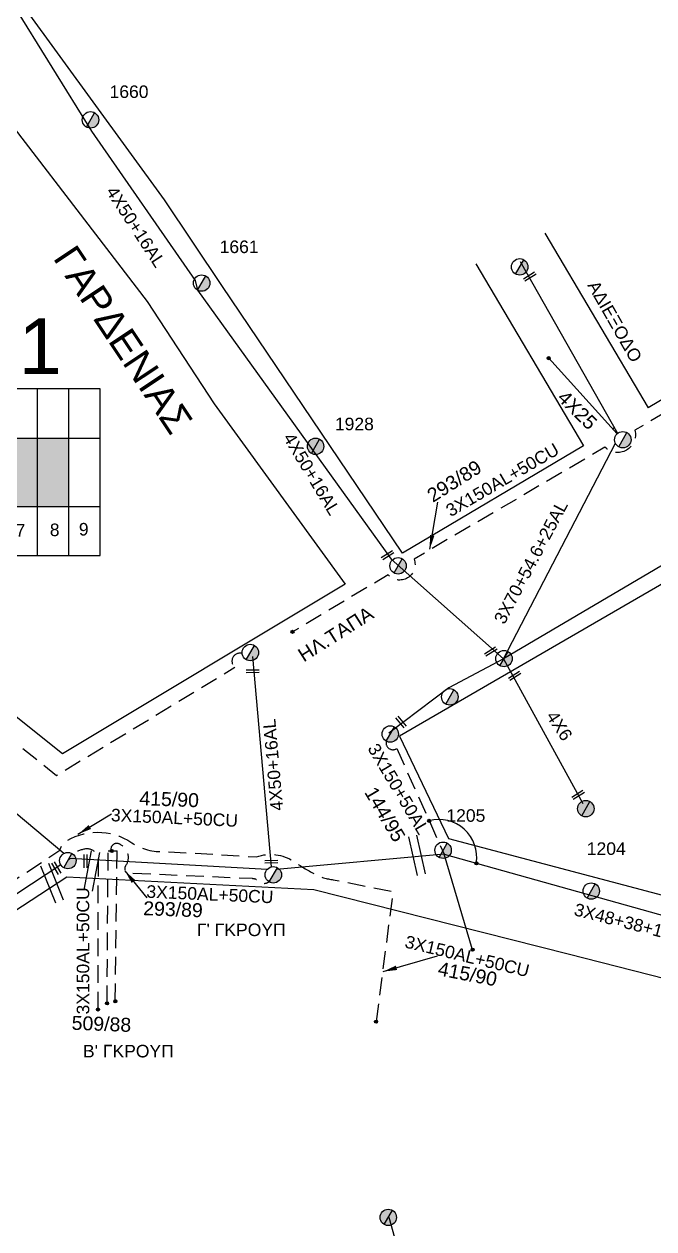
# Model space of a CAD drawing. Header units: millimetres. Extents: x 938 to 3112, y 793 to 1825.
# Drawn here: x 2747.5 to 2837.9, y 1536.4 to 1709.2 of the extents above; entities that cross this region are included whole.
import ezdxf
from ezdxf.enums import TextEntityAlignment as Align

# ---------------------------------------------------------------- set-up
doc = ezdxf.new("R2010")
doc.units = ezdxf.units.MM
doc.linetypes.add('DASHED', pattern=[19.05, 12.7, -6.35])
for name, color, linetype in [('Ασφαλειοκιβώτια Χ.Τ 9 αναχωρήσεων', 7, 'Continuous'), ('Γέφυρες Εναερίου Δικτύου', 7, 'Continuous'), ('Γυμνά εναέρια ΧΤ και ΦΟΠ (3Φ)   4x50+16AL', 7, 'Continuous'), ('Εναέρια παροχή ΧΤ 4x16', 7, 'SYN_LINE'), ('Επιγραφές - Σχήματα', 7, 'Continuous'), ('Καλώδια ΧΤ   3x150+50AL', 7, 'DASHED'), ('Καλώδια ΧΤ   3x150AL+50CU', 7, 'DASHED'), ('Καλώδια ΧΤ   3x150AL+50XLPE', 7, 'DASHED'), ('Καλώδια ΧΤ   3x48+38+16.5', 7, 'DASHED'), ('Καλώδια ΧΤ   4X50+13', 7, 'Continuous'), ('Μηχανική τομή', 7, 'Continuous'), ('Στύλος Ξύλινος', 7, 'Continuous'), ('Στύλος Ξύλινος @ 1', 7, 'Continuous'), ('Στύλος ΦΜ', 7, 'Continuous'), ('Στύλος ΦΜ @ 1', 7, 'Continuous'), ('Συνδέσεις', 7, 'Continuous'), ('Συνεστραμμένα ΧΤ   3x70+54.6+25AL', 7, 'SYN_LINE'), ('Τομή', 7, 'Continuous'), ('Υπόβαθρο ΔΕΗ', 7, 'Continuous'), ('Υπόγεια καλώδια Παροχών ΧΤ   4x6', 7, 'DASHED')]:
    doc.layers.add(name, color=color, linetype=linetype)
doc.styles.get("Standard").update_dxf_attribs({"font": 'arial.ttf'})
doc.linetypes.add('SYN_LINE', pattern='A,0.5,-0.0001,["/\\/\\/\\/",Standard,S=0.1,R=0,X=0,Y=-0.05],-0.25', length=0.7501)
doc.dimstyles.new('ISO-25', dxfattribs={"dimtxt": 2.5, "dimasz": 2.5, "dimexe": 1.25, "dimexo": 0.625, "dimtad": 1, "dimtxsty": 'Standard', "dimcen": 2.5, "dimaunit": 2, "dimazin": 0, "dimtfac": 1, "dimtmove": 0, "dimatfit": 3, "dimfxl": 1, "dimarcsym": 0})

# ---------------------------------------------------------------- blocks, each defined once
blk = doc.blocks.new('ΑΣΦΑΛΕΙΟΚΙΒΩΤΙΟ ΥΠΟΣΤΑΘΜΟΥ 9 ΑΝΑΧΩΡΗΣΕΩΝ')
at = {"layer": 'Ασφαλειοκιβώτια Χ.Τ 9 αναχωρήσεων', "ltscale": 40}
for p, q in [((-23.8, 40.36), (24.02, 40.36)), ((-9.72, 40.36), (-9.72, -40.64)), ((9.94, 40.36), (9.94, -40.64)), ((-23.8, 31.36), (24.02, 31.36)), ((-23.8, 22.36), (24.02, 22.36)), ((-23.8, 13.36), (24.02, 13.36)), ((-23.8, 4.36), (24.02, 4.36)), ((-23.8, -4.64), (24.02, -4.64)), ((-23.8, -13.64), (24.02, -13.64)), ((-23.8, -22.64), (24.02, -22.64)), ((-23.8, -31.64), (24.02, -31.64))]:
    blk.add_line(p, q, dxfattribs=at)
at = {"layer": 'Ασφαλειοκιβώτια Χ.Τ 9 αναχωρήσεων'}
blk.add_lwpolyline([(-23.8, -40.64), (24.02, -40.64), (24.02, 40.36), (-23.8, 40.36)], close=True, dxfattribs=at)
for s, p in [('1', (-18.22, 37.06)), ('2', (-18.02, 28.07)), ('3', (-18.09, 19.73)), ('4', (-17.94, 9.66)), ('5', (-18.55, 0.71)), ('6', (-18.4, -7.35)), ('7', (-18.34, -16.37)), ('8', (-18.19, -26.2)), ('9', (-18.02, -34.53))]:
    blk.add_text(s, height=3.6, rotation=270, dxfattribs=at).set_placement(p)
at = {"layer": 'Ασφαλειοκιβώτια Χ.Τ 9 αναχωρήσεων', "ltscale": 40}
for tag, height, p in [('ΟΝΟΜΑ', 5, (-0.16, 44.31)), ('ΚΕΙΜΕΝΟ 1', 2, (17.06, 35.59)), ('ΚΕΙΜΕΝΟ 2', 2, (17.06, 26.88)), ('ΚΕΙΜΕΝΟ 3', 2, (17.06, 17.69)), ('ΚΕΙΜΕΝΟ 4', 2, (17.06, 8.71)), ('ΚΕΙΜΕΝΟ 5', 2, (17.06, -0.13)), ('ΚΕΙΜΕΝΟ 6', 2, (17.06, -9.05)), ('ΚΕΙΜΕΝΟ 7', 2, (17.06, -18.13)), ('ΚΕΙΜΕΝΟ 8', 2, (17.06, -26.85)), ('ΚΕΙΜΕΝΟ 9', 2, (17.06, -35.99)), ('ΣΧ', 2, (-0.1, -42.64))]:
    blk.add_attdef(tag, text='', height=height, dxfattribs=at).set_placement(p, align=Align.MIDDLE_CENTER)
blk = doc.blocks.new('ΥΠΑΡΧΩΝ ΤΣΙΜΕΝΤΕΝΙΟΣ ΣΤΥΛΟΣ')
at = {"layer": 'Στύλος ΦΜ'}
blk.add_hatch(color=256, dxfattribs=at).paths.add_polyline_path([(-1.29, -2.28, 0.574793), (2.62, 0, 0.268822), (1.3, 2.27)])
blk.add_line((-1.29, -2.28), (1.3, 2.27), dxfattribs=at)
blk.add_circle((0, 0), 2.62, dxfattribs=at)
at = {"layer": 'Στύλος ΦΜ', "flags": 4}
for tag, p in [('ΑΡΙΘΜΟΣ', (-4.68, 8.05)), ('ΤΥΠΟΣ', (-4.91, 3.03))]:
    blk.add_attdef(tag, p, '', height=4, dxfattribs=at)
blk = doc.blocks.new('ΥΠΑΡΧΩΝ ΞΥΛΙΝΟΣ ΣΤΥΛΟΣ')
at = {"layer": 'Στύλος Ξύλινος'}
h = blk.add_hatch(color=7, dxfattribs=at)
h.paths.add_polyline_path([(-2.62, 0, 0.270008), (-1.29, -2.28), (1.3, 2.27, 0.576266)])
h.paths.add_polyline_path([(-1.29, -2.28, 0.574793), (2.62, 0, 0.268822), (1.3, 2.27)])
at = {"layer": 'Στύλος Ξύλινος', "color": 7}
blk.add_line((-1.29, -2.28), (1.3, 2.27), dxfattribs=at)
blk.add_circle((0, 0), 2.62, dxfattribs=at)
at = {"layer": 'Στύλος Ξύλινος', "flags": 4}
for tag, p in [('ΑΡΙΘΜΟΣ', (-4.91, 8.6)), ('ΤΥΠΟΣ', (-4.85, 3.39))]:
    blk.add_attdef(tag, p, '', height=4, dxfattribs=at)
blk = doc.blocks.new('ΤΟΜΗ')
at = {"layer": 'Τομή', "ltscale": 40}
for p, q in [((-5.68, 0), (5.68, 0)), ((5.68, -2.33), (-5.68, -2.33))]:
    blk.add_line(p, q, dxfattribs=at)
blk = doc.blocks.new('ΜΗΧΑΝΙΚΗ ΤΟΜΗ')
at = {"layer": 'Μηχανική τομή', "ltscale": 40}
for p, q in [((-1.89, 0.78), (1.89, 0.78)), ((1.89, 0), (-1.89, 0))]:
    blk.add_line(p, q, dxfattribs=at)
blk = doc.blocks.new('_ΣΥΝΔΕΣΗ')
at = {"layer": 'Συνδέσεις', "linetype": 'SYN_LINE', "ltscale": 40}
blk.add_hatch(color=256, dxfattribs=at).paths.add_polyline_path([(0.5, -0.01, 1), (-0.5, -0.01, 1)])
at = {"layer": 'Συνδέσεις'}
blk.add_circle((0, -0.01), 0.5, dxfattribs=at)

msp = doc.modelspace()

# ---------------------------------------------------------------- hatches: boundary and pattern name
at = {"layer": 'Ασφαλειοκιβώτια Χ.Τ 9 αναχωρήσεων'}
for color, points in [(62, [(2744.89, 1649.86), (2744.89, 1640.04), (2749.39, 1640.04), (2749.39, 1649.86)]), (173, [(2749.39, 1649.86), (2749.39, 1640.04), (2753.89, 1640.04), (2753.89, 1649.86)])]:
    msp.add_hatch(color=color, dxfattribs=at).paths.add_polyline_path(points)

# ---------------------------------------------------------------- linework, layer by layer
at = {"layer": 'Γέφυρες Εναερίου Δικτύου', "color": 5, "linetype": 'SYN_LINE', "ltscale": 15, "flags": 128}
msp.add_lwpolyline([(2811.84, 1576.45), (2807.77, 1590.14)], dxfattribs=at)
at = {"layer": 'Γυμνά εναέρια ΧΤ και ΦΟΠ (3Φ)   4x50+16AL', "color": 30}
for p, q in [((2753.17, 1590.26), (2714.1, 1622.99)), ((2754.05, 1589.52), (2753.97, 1589.59))]:
    msp.add_line(p, q, dxfattribs=at)
at = {"layer": 'Γυμνά εναέρια ΧΤ και ΦΟΠ (3Φ)   4x50+16AL', "color": 85}
for p, q in [((2782.34, 1587.96), (2754.05, 1589.52)), ((2807.77, 1590.14), (2783.69, 1587.98))]:
    msp.add_line(p, q, dxfattribs=at)
at = {"layer": 'Γυμνά εναέρια ΧΤ και ΦΟΠ (3Φ)   4x50+16AL', "color": 133, "flags": 128}
msp.add_lwpolyline([(2745.75, 1712.23), (2757.17, 1693.9), (2772.03, 1672.45), (2772.38, 1671.06), (2800.18, 1632.47), (2816.27, 1618.17)], dxfattribs=at)
at = {"layer": 'Γυμνά εναέρια ΧΤ και ΦΟΠ (3Φ)   4x50+16AL', "color": 85, "flags": 128}
msp.add_lwpolyline([(2782.99, 1588.35), (2780.32, 1618.53)], dxfattribs=at)
at = {"layer": 'Γυμνά εναέρια ΧΤ και ΦΟΠ (3Φ)   4x50+16AL', "color": 173, "flags": 128}
for points in [[(2689, 1546.68), (2752.74, 1588.66)], [(2753.85, 1589.39), (2754.05, 1589.52)]]:
    msp.add_lwpolyline(points, dxfattribs=at)
at = {"layer": 'Εναέρια παροχή ΧΤ 4x16', "color": 85, "linetype": 'SYN_LINE', "ltscale": 20, "flags": 128}
msp.add_lwpolyline([(2805.38, 1518.29), (2799.86, 1538.04)], dxfattribs=at)
at = {"layer": 'Επιγραφές - Σχήματα', "linetype": 'Continuous', "ltscale": 0.2}
msp.add_arc((2807.03, 1589.72), 5.41, 350.767, 105.2504, dxfattribs=at)
at = {"layer": 'Καλώδια ΧΤ   3x150+50AL', "color": 5, "linetype": 'DASHED', "ltscale": 0.2, "flags": 128}
msp.add_lwpolyline([(2800.96, 1605.32), (2807.77, 1590.14)], dxfattribs=at)
at = {"layer": 'Καλώδια ΧΤ   3x150+50AL', "color": 5, "linetype": 'DASHED', "ltscale": 0.2}
msp.add_arc((2800.41, 1606.14), 0.99, 166.218, 303.8213, dxfattribs=at)
at = {"layer": 'Καλώδια ΧΤ   3x150AL+50CU', "color": 85, "linetype": 'DASHED', "ltscale": 0.2}
msp.add_line((2759.54, 1590.64), (2760.84, 1590.63), dxfattribs=at)
at = {"layer": 'Καλώδια ΧΤ   3x150AL+50CU', "color": 5, "linetype": 'DASHED', "ltscale": 0.2, "flags": 128}
msp.add_lwpolyline([(2956.58, 1719.94), (2957.42, 1718.67), (2951.33, 1714.87), (2949, 1715.67), (2919.07, 1699.5, -0.461632), (2913.97, 1696.1), (2907.5, 1692.06, -0.495432), (2903.04, 1690.28, 0.35461), (2901.91, 1690.12), (2883.24, 1679.31, -0.790652), (2878.22, 1676.23), (2835.13, 1650.97, -0.764051), (2830.84, 1648.54), (2803.44, 1632.49, -0.834231), (2799.72, 1630.23), (2786, 1622.06)], format="xyb", dxfattribs=at)
at = {"layer": 'Καλώδια ΧΤ   3x150AL+50CU', "color": 173, "linetype": 'DASHED', "ltscale": 0.2, "flags": 128}
msp.add_lwpolyline([(2726.73, 1551.64), (2716.51, 1566.68, -0.558205), (2717.75, 1569.44, 0.083571), (2722.56, 1570.92), (2752.61, 1590.73), (2753.05, 1591.75, -0.310159), (2762.92, 1591.81, 0.171124), (2767.7, 1590.55), (2780.85, 1589.78, -0.237871), (2786.17, 1589.12, 0.02496), (2789.16, 1587.33, 0.094654), (2791.85, 1586.49), (2800.42, 1584.81), (2797.99, 1566.14)], format="xyb", dxfattribs=at)
at = {"layer": 'Καλώδια ΧΤ   3x150AL+50CU', "color": 30, "linetype": 'DASHED', "ltscale": 0.2, "flags": 128}
msp.add_lwpolyline([(2758.09, 1567.89), (2758.14, 1589.3, 0.456404), (2756.29, 1590.91, 0.064962), (2754.35, 1590.27, 0.064962)], format="xyb", dxfattribs=at)
at = {"layer": 'Καλώδια ΧΤ   3x150AL+50CU', "color": 85, "linetype": 'DASHED', "ltscale": 0.2, "flags": 128}
for points in [[(2759.39, 1568.77), (2759.54, 1590.64)], [(2760.57, 1569.08), (2760.84, 1590.63)]]:
    msp.add_lwpolyline(points, dxfattribs=at)
msp.add_lwpolyline([(2760.04, 1590.64, -0.814042), (2761.36, 1591.51, -0.43415), (2762.04, 1588.48, 0.562867), (2762.49, 1587.48), (2780.2, 1586.7, -0.180039), (2781.2, 1586.28, 0.42224), (2782.77, 1586.34)], format="xyb", dxfattribs=at)
at = {"layer": 'Καλώδια ΧΤ   3x150AL+50XLPE', "color": 85, "linetype": 'DASHED', "ltscale": 0.2, "flags": 128}
msp.add_lwpolyline([(2682.15, 1654.99, 0.545738), (2690.25, 1651.04), (2752.15, 1601.47), (2777.73, 1616.98)], format="xyb", dxfattribs=at)
at = {"layer": 'Καλώδια ΧΤ   3x150AL+50XLPE', "color": 85, "linetype": 'DASHED', "ltscale": 0.2}
msp.add_arc((2778.46, 1617.86), 1.15, 74.6731, 230.5785, dxfattribs=at)
at = {"layer": 'Καλώδια ΧΤ   3x48+38+16.5', "color": 5, "linetype": 'Continuous', "flags": 128}
msp.add_lwpolyline([(2807.77, 1590.14), (2850.46, 1578.22), (2882.3, 1571.23), (2889.16, 1595.31)], dxfattribs=at)
at = {"layer": 'Καλώδια ΧΤ   4X50+13', "color": 5, "linetype": 'Continuous', "flags": 128}
msp.add_lwpolyline([(2913.48, 1673.79), (2880.77, 1656.14), (2816.27, 1618.17), (2808.43, 1614.01), (2799.83, 1607.51)], dxfattribs=at)
at = {"layer": 'Συνεστραμμένα ΧΤ   3x70+54.6+25AL', "color": 133, "linetype": 'SYN_LINE', "ltscale": 15}
msp.add_line((2822.76, 1661.33), (2832.6, 1650.48), dxfattribs=at)
at = {"layer": 'Συνεστραμμένα ΧΤ   3x70+54.6+25AL', "color": 133, "linetype": 'SYN_LINE', "ltscale": 20, "flags": 128}
for points in [[(2832.73, 1650.44), (2818.73, 1675.16)], [(2816.27, 1618.17), (2832.33, 1649.14)]]:
    msp.add_lwpolyline(points, dxfattribs=at)
at = {"layer": 'Υπόβαθρο ΔΕΗ'}
for p, q in [((2822.21, 1679.24), (2837.03, 1654.21)), ((2812.31, 1674.87), (2827.78, 1648.73))]:
    msp.add_line(p, q, dxfattribs=at)
at = {"layer": 'Υπόβαθρο ΔΕΗ', "flags": 128}
for points in [[(2827.78, 1648.73), (2801.79, 1633.34), (2775.86, 1671.77), (2767.64, 1684.06), (2747.56, 1711.63), (2813.64, 1747.86), (2891.46, 1790.41), (2896.59, 1789.86), (2921.39, 1761.24), (2956.2, 1723.57), (2878.65, 1678.85), (2837.03, 1654.21)], [(2827.78, 1648.73), (2801.79, 1633.34), (2775.86, 1671.77), (2767.64, 1684.06), (2747.56, 1711.63), (2813.64, 1747.86), (2891.46, 1790.41), (2896.59, 1789.86), (2921.39, 1761.24), (2956.2, 1723.57), (2878.65, 1678.85), (2837.03, 1654.21)], [(2737.47, 1705.42), (2765.16, 1669.45), (2774.76, 1654.77), (2793.55, 1628.88), (2752.98, 1604.54), (2716, 1634.08), (2683.25, 1660.61)], [(2737.47, 1705.42), (2765.16, 1669.45), (2774.76, 1654.77), (2793.55, 1628.88), (2752.98, 1604.54), (2716, 1634.08), (2683.25, 1660.61)], [(2965.5, 1577.27), (2935.49, 1630.6), (2913.61, 1672.11), (2801.36, 1607.1), (2808.4, 1592.39), (2881.18, 1573.16), (2888.08, 1598.34), (2896.22, 1595.73), (2889.4, 1570.38), (2965.99, 1549.09)], [(2965.5, 1577.27), (2935.49, 1630.6), (2913.61, 1672.11), (2801.36, 1607.1), (2808.4, 1592.39), (2881.18, 1573.16), (2888.08, 1598.34), (2896.22, 1595.73), (2889.4, 1570.38), (2965.99, 1549.09)], [(2832.21, 1651.35), (2831.95, 1651.2)], [(2965.63, 1539.29), (2884.25, 1560.86), (2825.56, 1575.82), (2789.06, 1585.06), (2753.61, 1586.88), (2691.04, 1545.98), (2736.37, 1467.36), (2743.87, 1455.17), (2853.58, 1475.47), (2886.52, 1481), (2930.82, 1490.07), (2965.35, 1496.12)], [(2965.63, 1539.29), (2884.25, 1560.86), (2825.56, 1575.82), (2789.06, 1585.06), (2753.61, 1586.88), (2691.04, 1545.98), (2736.37, 1467.36), (2743.87, 1455.17), (2853.58, 1475.47), (2886.52, 1481), (2930.82, 1490.07), (2965.35, 1496.12)]]:
    msp.add_lwpolyline(points, dxfattribs=at)
at = {"layer": 'Υπόγεια καλώδια Παροχών ΧΤ   4x6', "color": 5, "linetype": 'SYN_LINE', "ltscale": 20, "flags": 128}
msp.add_lwpolyline([(2816.27, 1618.17), (2827.68, 1597.42)], dxfattribs=at)

# ---------------------------------------------------------------- block references
at = {"layer": 'Ασφαλειοκιβώτια Χ.Τ 9 αναχωρήσεων', "xscale": 0.5, "yscale": 0.5, "zscale": 0.5, "rotation": 90}
msp.add_blockref('ΑΣΦΑΛΕΙΟΚΙΒΩΤΙΟ ΥΠΟΣΤΑΘΜΟΥ 9 ΑΝΑΧΩΡΗΣΕΩΝ', (2738.07, 1644.89), dxfattribs=at).add_auto_attribs({'ΟΝΟΜΑ': 'ΦΤ-11'})
at = {"layer": 'Μηχανική τομή'}
for p, xscale, yscale, zscale, rotation in [((2820.15, 1672.89), 0.4999999999996312, 0.4999999999996312, 0.4999999999996312, 32.01383527798165), ((2799.75, 1632.91), 0.4999999999996312, 0.4999999999996312, 0.4999999999996312, 32.01383527798165), ((2814.55, 1619.09), 0.4999999999996312, 0.4999999999996312, 0.4999999999996312, 32.01383527798165), ((2780.29, 1616.22), 0.4999999999996071, 0.4999999999996071, 0.4999999999996071, 1.375315947406382), ((2817.98, 1615.58), 0.4999999999996312, 0.4999999999996312, 0.4999999999996312, 32.01383527798165), ((2801.42, 1609), 0.4999999999994558, 0.4999999999994558, 0.4999999999994558, 309.8708943081952), ((2827.09, 1598.52), 0.4999999999996312, 0.4999999999996312, 0.4999999999996312, 32.01383527798165), ((2751.94, 1588.07), 0.5000000000004166, 0.5000000000004166, 0.5000000000004166, 300.8757569136883), ((2756.09, 1589.17), 0.5000000000003703, 0.5000000000003703, 0.5000000000003703, 269.9241298325035), ((2782.96, 1588.88), 0.4999999999996071, 0.4999999999996071, 0.4999999999996071, 1.375315947406382)]:
    msp.add_blockref('ΜΗΧΑΝΙΚΗ ΤΟΜΗ', p, dxfattribs=dict(at, xscale=xscale, yscale=yscale, zscale=zscale, rotation=rotation))
at = {"layer": 'Στύλος Ξύλινος @ 1', "ltscale": 40}
ref = msp.add_blockref('ΥΠΑΡΧΩΝ ΞΥΛΙΝΟΣ ΣΤΥΛΟΣ', (2789.31, 1648.67), dxfattribs=dict(at, xscale=0.4499999999998181, yscale=0.4499999999998181, zscale=0.4499999999998181))
ref.add_attrib('ΤΥΠΟΣ', '1928', (2792.08, 1650.98), dxfattribs={"layer": 'Στύλος Ξύλινος', "height": 1.8, "flags": 4})
ref = msp.add_blockref('ΥΠΑΡΧΩΝ ΞΥΛΙΝΟΣ ΣΤΥΛΟΣ', (2789.31, 1648.67), dxfattribs=dict(at, xscale=0.4499999999998181, yscale=0.4499999999998181, zscale=0.4499999999998181))
ref.add_attrib('ΤΥΠΟΣ', '1928', (2792.08, 1650.98), dxfattribs={"layer": 'Στύλος Ξύλινος', "height": 1.8, "flags": 4})
at = {"layer": 'Στύλος Ξύλινος @ 1', "ltscale": 40, "xscale": 0.4499999999998181, "yscale": 0.4499999999998181, "zscale": 0.4499999999998181}
for p in [(2828.09, 1596.69), (2799.74, 1538.05), (2799.74, 1538.05)]:
    msp.add_blockref('ΥΠΑΡΧΩΝ ΞΥΛΙΝΟΣ ΣΤΥΛΟΣ', p, dxfattribs=at)
at = {"layer": 'Στύλος ΦΜ @ 1', "ltscale": 40}
ref = msp.add_blockref('ΥΠΑΡΧΩΝ ΤΣΙΜΕΝΤΕΝΙΟΣ ΣΤΥΛΟΣ', (2757.01, 1695.51), dxfattribs=dict(at, xscale=0.4499999999998181, yscale=0.4499999999998181, zscale=0.4499999999998181))
ref.add_attrib('ΤΥΠΟΣ', '1660', (2759.74, 1698.65), dxfattribs={"layer": 'Στύλος ΦΜ', "height": 1.8, "flags": 4})
ref = msp.add_blockref('ΥΠΑΡΧΩΝ ΤΣΙΜΕΝΤΕΝΙΟΣ ΣΤΥΛΟΣ', (2757.01, 1695.51), dxfattribs=dict(at, xscale=0.4499999999998181, yscale=0.4499999999998181, zscale=0.4499999999998181))
ref.add_attrib('ΤΥΠΟΣ', '1660', (2759.74, 1698.65), dxfattribs={"layer": 'Στύλος ΦΜ', "height": 1.8, "flags": 4})
ref = msp.add_blockref('ΥΠΑΡΧΩΝ ΤΣΙΜΕΝΤΕΝΙΟΣ ΣΤΥΛΟΣ', (2772.96, 1672.09), dxfattribs=dict(at, xscale=0.4499999999998181, yscale=0.4499999999998181, zscale=0.4499999999998181))
ref.add_attrib('ΤΥΠΟΣ', '1661', (2775.54, 1676.4), dxfattribs={"layer": 'Στύλος ΦΜ', "height": 1.8, "flags": 4})
ref = msp.add_blockref('ΥΠΑΡΧΩΝ ΤΣΙΜΕΝΤΕΝΙΟΣ ΣΤΥΛΟΣ', (2772.96, 1672.09), dxfattribs=dict(at, xscale=0.4499999999998181, yscale=0.4499999999998181, zscale=0.4499999999998181))
ref.add_attrib('ΤΥΠΟΣ', '1661', (2775.54, 1676.4), dxfattribs={"layer": 'Στύλος ΦΜ', "height": 1.8, "flags": 4})
at = {"layer": 'Στύλος ΦΜ @ 1', "ltscale": 40, "xscale": 0.4499999999998181, "yscale": 0.4499999999998181, "zscale": 0.4499999999998181}
for p in [(2818.6, 1674.42), (2818.6, 1674.42), (2833.4, 1649.62), (2833.4, 1649.62), (2801.15, 1631.53), (2801.15, 1631.53), (2779.94, 1619.09), (2779.94, 1619.09), (2816.35, 1618.22), (2816.35, 1618.22), (2808.57, 1612.73), (2808.57, 1612.73), (2800.03, 1607.4), (2800.03, 1607.4), (2753.76, 1589.24), (2753.76, 1589.24), (2783.24, 1587.2), (2783.24, 1587.2)]:
    msp.add_blockref('ΥΠΑΡΧΩΝ ΤΣΙΜΕΝΤΕΝΙΟΣ ΣΤΥΛΟΣ', p, dxfattribs=at)
at = {"layer": 'Στύλος ΦΜ @ 1', "ltscale": 40}
ref = msp.add_blockref('ΥΠΑΡΧΩΝ ΤΣΙΜΕΝΤΕΝΙΟΣ ΣΤΥΛΟΣ', (2807.61, 1590.73), dxfattribs=dict(at, xscale=0.4499999999998181, yscale=0.4499999999998181, zscale=0.4499999999998181))
ref.add_attrib('ΤΥΠΟΣ', '1205', (2808.08, 1594.81), dxfattribs={"layer": 'Στύλος ΦΜ', "height": 1.8, "flags": 4})
ref = msp.add_blockref('ΥΠΑΡΧΩΝ ΤΣΙΜΕΝΤΕΝΙΟΣ ΣΤΥΛΟΣ', (2807.61, 1590.73), dxfattribs=dict(at, xscale=0.4499999999998181, yscale=0.4499999999998181, zscale=0.4499999999998181))
ref.add_attrib('ΤΥΠΟΣ', '1205', (2808.08, 1594.81), dxfattribs={"layer": 'Στύλος ΦΜ', "height": 1.8, "flags": 4})
ref = msp.add_blockref('ΥΠΑΡΧΩΝ ΤΣΙΜΕΝΤΕΝΙΟΣ ΣΤΥΛΟΣ', (2828.87, 1584.87), dxfattribs=dict(at, xscale=0.4499999999998181, yscale=0.4499999999998181, zscale=0.4499999999998181))
ref.add_attrib('ΤΥΠΟΣ', '1204', (2828.23, 1590.06), dxfattribs={"layer": 'Στύλος ΦΜ', "height": 1.8, "flags": 4})
ref = msp.add_blockref('ΥΠΑΡΧΩΝ ΤΣΙΜΕΝΤΕΝΙΟΣ ΣΤΥΛΟΣ', (2828.87, 1584.87), dxfattribs=dict(at, xscale=0.4499999999998181, yscale=0.4499999999998181, zscale=0.4499999999998181))
ref.add_attrib('ΤΥΠΟΣ', '1204', (2828.23, 1590.06), dxfattribs={"layer": 'Στύλος ΦΜ', "height": 1.8, "flags": 4})
at = {"layer": 'Συνδέσεις', "xscale": 0.4500000000000455, "yscale": 0.4500000000000455, "zscale": 0.4500000000000455}
for p in [(2822.76, 1661.33), (2786, 1622.06), (2805.61, 1594.95), (2760.06, 1590.62), (2812.38, 1588.86), (2811.84, 1576.46), (2758.09, 1567.88), (2759.39, 1568.76), (2760.57, 1569.07), (2797.99, 1566.15)]:
    msp.add_blockref('_ΣΥΝΔΕΣΗ', p, dxfattribs=at)
at = {"layer": 'Τομή'}
for p, xscale, yscale, zscale, rotation in [((2803.3, 1589.88), 0.499999999999969, 0.499999999999969, 0.499999999999969, 102.6630072926913), ((2803.3, 1589.88), 0.499999999999969, 0.499999999999969, 0.499999999999969, 102.6630072926913), ((2756.62, 1587.84), 0.5000000000000493, 0.5000000000000493, 0.5000000000000493, 79.33041103013178), ((2750.95, 1585.79), 0.4999999999999639, 0.4999999999999639, 0.4999999999999639, 112.0532091450256), ((2750.95, 1585.79), 0.4999999999999639, 0.4999999999999639, 0.4999999999999639, 112.0532091450256)]:
    msp.add_blockref('ΤΟΜΗ', p, dxfattribs=dict(at, xscale=xscale, yscale=yscale, zscale=zscale, rotation=rotation))

# ---------------------------------------------------------------- texts
at = {"layer": 'Γυμνά εναέρια ΧΤ και ΦΟΠ (3Φ)   4x50+16AL'}
for rotation, p in [(303.0488, (2763.52, 1680.18)), (300.9879, (2788.76, 1644.72)), (94.9745, (2783.2, 1602.97))]:
    msp.add_text('4X50+16AL', height=1.8, rotation=rotation, dxfattribs=at).set_placement(p, align=Align.MIDDLE)
at = {"layer": 'Επιγραφές - Σχήματα', "linetype": 'DASHED', "ltscale": 0.2, "attachment_point": 1}
for s, insert, char_height, width, rotation in [('ΓΑΡΔΕΝΙΑΣ', (2754.86, 1677.9), 4, 17.2922, 303.6123), ('ΑΔΙΕΞΟΔΟ', (2829.83, 1672.67), 1.8, 17.2922, 299.7357), ('4Χ25', (2825.28, 1656.9), 2, 17.7581, 315.172), ('293/89', (2805.07, 1642.24), 2, 17.7581, 32.4056), ('ΗΛ.ΤΑΠΑ', (2786.54, 1619.34), 2, 17.7581, 32.4056), ('415/90', (2764.07, 1599.21), 2, 17.7581, 357.8307), ('144/95', (2797.97, 1600.07), 2, 17.7581, 300.6263), ('293/89', (2764.62, 1583.42), 2, 17.7581, 357.8307), ('415/90', (2807.12, 1574.77), 2, 17.7581, 349.1043), ('509/88', (2754.35, 1566.98), 2, 17.7581, 357.8307)]:
    msp.add_mtext(s, dxfattribs=dict(at, insert=insert, char_height=char_height, width=width, rotation=rotation))
at = {"layer": 'Επιγραφές - Σχήματα', "linetype": 'DASHED', "ltscale": 0.2, "insert": (2721.01, 1667.04), "char_height": 8, "width": 24.9768, "attachment_point": 1}
msp.add_mtext('ΦΤ-11', dxfattribs=at)
at = {"layer": 'Επιγραφές - Σχήματα', "color": 1, "linetype": 'Continuous', "ltscale": 0.2, "char_height": 1.8, "width": 15.2497, "attachment_point": 1}
for s, insert in [("Γ' ΓΚΡΟΥΠ", (2772.27, 1580.21)), ("Β' ΓΚΡΟΥΠ", (2755.92, 1562.81))]:
    msp.add_mtext(s, dxfattribs=dict(at, insert=insert))
at = {"layer": 'Καλώδια ΧΤ   3x150+50AL', "ltscale": 0.2}
msp.add_text('3X150+50AL', height=1.8, rotation=300.6425, dxfattribs=at).set_placement((2801.21, 1599.52), align=Align.MIDDLE)
at = {"layer": 'Καλώδια ΧΤ   3x150AL+50CU', "ltscale": 0.2}
for rotation, p in [(30.2327, (2816.12, 1643.87)), (357.4291, (2769.06, 1595.39)), (90, (2755.93, 1576.29)), (357.4291, (2774.15, 1584.42)), (346.4054, (2811.07, 1575.53))]:
    msp.add_text('3X150AL+50CU', height=1.8, rotation=rotation, dxfattribs=at).set_placement(p, align=Align.MIDDLE)
at = {"layer": 'Καλώδια ΧΤ   3x48+38+16.5', "ltscale": 0.2}
msp.add_text('3X48+38+16.5', height=1.8, rotation=345.6731, dxfattribs=at).set_placement((2834.49, 1580.26), align=Align.MIDDLE)
at = {"layer": 'Συνεστραμμένα ΧΤ   3x70+54.6+25AL', "ltscale": 20}
msp.add_text('3X70+54.6+25AL', height=1.8, rotation=61.9979, dxfattribs=at).set_placement((2820.2, 1632.08), align=Align.MIDDLE)
at = {"layer": 'Υπόγεια καλώδια Παροχών ΧΤ   4x6', "ltscale": 0.2}
msp.add_text('4X6', height=1.8, rotation=303.1363, dxfattribs=at).set_placement((2824.31, 1608.59), align=Align.MIDDLE)

# ---------------------------------------------------------------- leaders
at = {"layer": 'Επιγραφές - Σχήματα', "ltscale": 40}
for points in [[(2805.7, 1633.93), (2806.85, 1640.68)], [(2755.21, 1593.02), (2760.04, 1595.96)], [(2761.93, 1587.79), (2765.07, 1583.89)], [(2799, 1573.31), (2806.81, 1575.56)]]:
    msp.add_leader(points, dimstyle='ISO-25', override={"dimasz": 2, "dimtad": 0}, dxfattribs=at)

doc.saveas('drawing.dxf')
